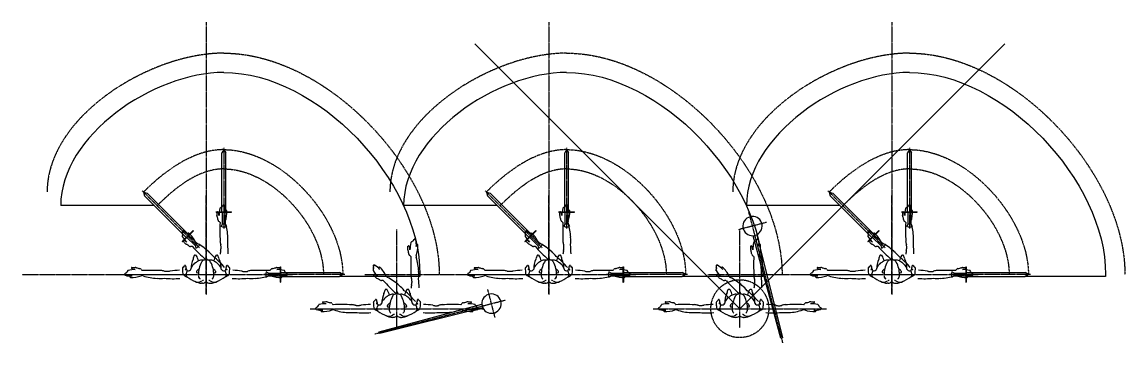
# Model space of a CAD drawing. Header units: millimetres. Extents: x -11892 to 189900, y -209800 to 102617.
# Drawn here: x 42442 to 53876, y 93762 to 97141 of the extents above; entities that cross this region are included whole.
import ezdxf

# ---------------------------------------------------------------- set-up
doc = ezdxf.new("R2010")
doc.units = ezdxf.units.MM
doc.header["$LTSCALE"] = 0.2
doc.linetypes.add('CENTER', pattern=[50.8, 31.75, -6.35, 6.35, -6.35])
doc.linetypes.add('PHANTOM', pattern=[63.5, 31.75, -6.35, 6.35, -6.35, 6.35, -6.35])
for name, color, linetype in [('center', 3, 'CENTER'), ('continus', 6, 'Continuous'), ('fine', 5, 'Continuous'), ('phantom', 5, 'PHANTOM')]:
    doc.layers.add(name, color=color, linetype=linetype)

# ---------------------------------------------------------------- blocks, each defined once
blk = doc.blocks.new('sword-800mm')
at = {"layer": 'center'}
blk.add_line((0, 665), (0, -175), dxfattribs=at)
at = {"layer": 'continus'}
for p, q in [((0, 645), (-20, 610)), ((-20, 0), (-20, 610)), ((0, 645), (20, 610)), ((20, 0), (20, 610)), ((-80, -5), (-80, 0)), ((-80, 0), (80, 0)), ((80, -5), (80, 0)), ((-80, -5), (80, -5)), ((-15, -125), (-15, -5)), ((15, -125), (15, -5)), ((-15, -125), (-29, -150)), ((-15, -125), (15, -125)), ((15, -125), (29, -150))]:
    blk.add_line(p, q, dxfattribs=at)
blk.add_arc((0, -65), 90, 250.8942, 289.1058, dxfattribs=at)
blk = doc.blocks.new('point')
at = {"layer": 'fine'}
h = blk.add_hatch(color=256, dxfattribs=at)
edge = h.paths.add_edge_path()
edge.add_arc((0, 0), 5, 0, 360)
at = {"layer": 'center'}
for p, q in [((7, 0), (-7, 0)), ((0, 7), (0, -7))]:
    blk.add_line(p, q, dxfattribs=at)
blk.add_point((0, 0), dxfattribs=at)
blk = doc.blocks.new('human-top')
at = {"layer": 'center'}
for p, q in [((0, 900), (0, -900)), ((-200, 0), (820, 0))]:
    blk.add_line(p, q, dxfattribs=at)
at = {"layer": 'continus'}
for p, q in [((-2, 842), (5, 842)), ((450, 240), (445, 245)), ((-90, 37), (-90, 46)), ((-90, -37), (-90, -46)), ((720, -188), (720, -181)), ((720, -188), (720, -181)), ((-2, -842), (5, -842))]:
    blk.add_line(p, q, dxfattribs=at)
for centre, radius, start, end in [((216, 782), 231, 165.9745, 183.6791), ((216, 782), 231, 165.9746, 183.6791), ((-2, 836), 6.31, 90, 165.9759), ((-2, 836), 6.31, 90, 165.9759), ((5, 838), 4.83, 32.1212, 90), ((5, 838), 4.83, 32.1212, 90), ((-106, 767), 137, 26.9098, 32.1223), ((-106, 767), 137, 26.9098, 32.1223), ((29, 836), 15.2, 206.91, 240.977), ((29, 836), 15.2, 206.91, 240.977), ((-94, 614), 239, 55.7868, 60.9769), ((-94, 614), 239, 55.7868, 60.9769), ((37, 807), 5.87, 12.721, 55.7871), ((37, 807), 5.87, 12.721, 55.7871), ((-321, 726), 373, 1.1757, 12.7198), ((-321, 726), 373, 1.1756, 12.7198), ((255, 769), 285, 177.0859, 199.8209), ((255, 769), 285, 177.0859, 199.8209), ((-25, 783), 4.25, 118.555, 177.085), ((-25, 783), 4.25, 118.555, 177.085), ((55, 636), 172, 115.9306, 118.5557), ((55, 636), 172, 115.9306, 118.5557), ((-18, 787), 3.91, 0, 115.9312), ((-18, 787), 3.91, 0, 115.9312), ((211, 722), 159, 165.2663, 175.8749), ((211, 722), 159, 165.2663, 175.8749), ((42, 690), 20.4, 306.9661, 350.0241), ((42, 690), 20.4, 306.9661, 350.0241), ((63, 761), 6.9, 133.485, 165.2666), ((63, 761), 6.9, 133.485, 165.2666), ((166, 652), 157, 129.2213, 133.4848), ((166, 652), 157, 129.2213, 133.4848), ((290, 646), 232, 160.6566, 170.0241), ((290, 646), 232, 160.6566, 170.0241), ((69, 771), 2.62, 0, 129.2242), ((69, 771), 2.62, 0, 129.2242), ((276, 757), 204, 176.0288, 186.5823), ((48, 731), 24.1, 340.6562, 6.5821), ((471, 489), 511, 161.3776, 177.8507), ((471, 489), 511, 161.3776, 177.8507), ((-42, 662), 30.7, 341.3776, 19.821), ((-42, 662), 30.7, 341.3776, 19.821), ((119, 587), 108, 126.9656, 135.7936), ((119, 587), 108, 126.9655, 135.7936), ((-1979, 569), 2022, 357.1659, 2.6419), ((-1979, 569), 2022, 357.1659, 2.6419), ((257, 470), 298, 172.6935, 187.3064), ((257, 470), 298, 172.6936, 187.3065), ((-80, 476), 122, 340.0834, 356.821), ((957, 340), 1000, 174.6903, 183.9891), ((-755, 245), 800, 2.1998, 9.1339), ((92, 171), 116, 150.0525, 153.8311), ((13, 217), 24.5, 95.5629, 150.0528), ((64, -137), 382, 90, 97.8485), ((64, 230), 15.5, 24.8695, 90.8805), ((101, 247), 25.5, 204.8701, 249.8124), ((194, 376), 204, 308.4177, 318.9712), ((594, -69), 373, 122.2802, 133.8243), ((594, -69), 373, 122.2802, 133.8244), ((350, 240), 2.62, 5.7758, 135), ((350, 240), 2.62, 5.7758, 135), ((197, 224), 157, 1.5152, 5.7787), ((197, 224), 157, 1.5152, 5.7787), ((397, 242), 5.87, 79.2128, 122.279), ((397, 242), 5.87, 79.2128, 122.279), ((354, 13), 239, 74.0231, 79.2132), ((354, 13), 239, 74.0231, 79.2132), ((253, 351), 231, 311.3209, 329.0254), ((253, 351), 231, 311.3209, 329.0255), ((424, 258), 15.2, 254.023, 288.09), ((424, 258), 15.2, 254.023, 288.09), ((471, 113), 137, 102.8777, 108.0902), ((471, 113), 137, 102.8777, 108.0902), ((442, 242), 4.83, 45, 102.8788), ((442, 242), 4.83, 45, 102.8788), ((446, 236), 6.31, 329.0241, 45), ((446, 236), 6.31, 329.0241, 45), ((59, 42), 149, 149.7316, 178.3938), ((299, -37), 400, 143.8756, 159.4006), ((40, 177), 68.6, 138.874, 164.7479), ((-6, 186), 21.9, 100.539, 143.8754), ((-4, 108), 100, 74.0198, 93.2825), ((21, 181), 22.6, 32.9481, 83.7525), ((68, 184), 29.7, 161.6294, 247.4398), ((55, 188), 16.4, 105.6561, 160.6731), ((156, -182), 400, 99.2714, 105.2107), ((54, -104), 261, 66.4424, 89.3521), ((25, 53), 111, 36.0313, 68.1978), ((91, 217), 3.88, 274.8699, 0), ((91, 220), 3.54, 0, 69.8101), ((-30, 218), 124, 359.5726, 0.8891), ((-417, -268), 658, 32.6962, 36.0313), ((1655, -1351), 2022, 132.3581, 137.8341), ((1655, -1351), 2022, 132.3581, 137.8341), ((166, 154), 19.9, 246.442, 255.5689), ((89, -146), 290, 68.1264, 75.5693), ((195, 119), 4.32, 11.3044, 68.1265), ((165, 113), 34.8, 347.9191, 11.3039), ((312, 163), 20.4, 144.9759, 188.0339), ((312, 163), 20.4, 144.9759, 188.0339), ((184, 145), 108, 359.2064, 8.0344), ((184, 145), 108, 359.2064, 8.0345), ((105, 308), 232, 324.9759, 334.3434), ((105, 308), 232, 324.9759, 334.3434), ((336, 197), 24.1, 128.4179, 154.3438), ((215, 305), 159, 319.1251, 329.7338), ((215, 305), 159, 319.1251, 329.7338), ((217, 369), 285, 295.1791, 317.9141), ((217, 369), 285, 295.1791, 317.9141), ((346, 228), 6.9, 329.7334, 1.515), ((346, 228), 6.9, 329.7334, 1.515), ((423, 189), 3.91, 19.0688, 135), ((423, 189), 3.91, 19.0688, 135), ((264, 134), 172, 16.4443, 19.0694), ((264, 134), 172, 16.4443, 19.0694), ((425, 182), 4.25, 317.915, 16.445), ((425, 182), 4.25, 317.915, 16.445), ((-24, 42), 65.8, 184.0891, 219.2146), ((-24, -42), 65.8, 140.7854, 175.9109), ((-17, 82), 61.9, 159.4006, 219.7096), ((-78, 31), 17.4, 346.0698, 39.7105), ((-19, 45), 31.7, 114.9501, 146.2911), ((-5, 15), 65.5, 85.7543, 114.9499), ((-4, -204), 284, 62.2383, 90.0555), ((28, 90), 11.2, 74.7677, 141.0863), ((89, 89), 70, 173.2796, 187.4614), ((-1, 42), 66.4, 28.7678, 61.3602), ((109, 10), 42.2, 12.4898, 62.2381), ((85, 55), 60.8, 13.4885, 32.6963), ((93, 277), 204, 283.6101, 300.1065), ((77, 43), 72.4, 347.9161, 21.1135), ((62, 0), 90.1, 0.1884, 12.4898), ((135, -89), 100, 68.8396, 80.7738), ((169, 0), 5, 0.0016, 74.436), ((169, 0), 5, 285.564, 359.9984), ((192, 107), 7.9, 300.106, 347.9183), ((-134, 325), 511, 317.1493, 333.6224), ((-134, 325), 511, 317.1493, 333.6224), ((351, 84), 30.7, 115.179, 153.6224), ((351, 84), 30.7, 115.179, 153.6224), ((59, -42), 149, 181.6062, 210.2684), ((-17, -82), 61.9, 140.2904, 200.5994), ((299, 37), 400, 200.5994, 216.1244), ((-78, -31), 17.4, 320.2895, 13.9302), ((-19, -45), 31.7, 213.7089, 245.0499), ((-5, -15), 65.5, 245.0501, 274.2457), ((-4, 204), 284, 269.9445, 297.7617), ((89, -89), 70, 172.5386, 186.7204), ((28, -90), 11.2, 218.9137, 285.2323), ((-1, -42), 66.4, 298.6398, 331.2322), ((-583, 562), 1000, 311.0109, 320.3097), ((-417, 268), 658, 323.9687, 327.3038), ((109, -10), 42.2, 297.7619, 347.5102), ((85, -55), 60.8, 327.3037, 346.5115), ((93, -277), 204, 59.8935, 76.3899), ((77, -43), 72.4, 338.8865, 12.0839), ((62, 0), 90.1, 347.5102, 359.8116), ((135, 89), 100, 279.2262, 291.1604), ((4, 160), 298, 307.6936, 322.3065), ((4, 160), 298, 307.6935, 322.3064), ((192, -107), 7.9, 12.0817, 59.894), ((165, -113), 34.8, 348.6961, 12.0809), ((608, -137), 24.1, 83.418, 109.3438), ((635, 90), 204, 263.4177, 273.9712), ((40, -177), 68.6, 195.2521, 221.126), ((-6, -186), 21.9, 216.1246, 259.461), ((92, -171), 116, 206.1689, 209.9475), ((-4, -108), 100, 266.7175, 285.9802), ((21, -181), 22.6, 276.2475, 327.0519), ((68, -184), 29.7, 112.5602, 198.3706), ((55, -188), 16.4, 199.3269, 254.3439), ((156, 182), 400, 254.7893, 260.7286), ((54, 104), 261, 270.6479, 293.5576), ((25, -53), 111, 291.8022, 323.9687), ((101, -247), 25.5, 110.1876, 155.1299), ((91, -217), 3.88, 359.9999, 85.1301), ((91, -220), 3.54, 290.1899, 360), ((-30, -218), 124, 359.1109, 0.4274), ((166, -154), 19.9, 104.4311, 113.558), ((89, 146), 290, 284.4307, 291.8736), ((195, -119), 4.32, 291.8735, 348.6956), ((123, -941), 800, 80.8661, 83.5914), ((217, 771), 1000, 269.9404, 275.3097), ((348, 71), 298, 262.6936, 277.3064), ((348, 71), 298, 262.6936, 277.3065), ((354, -266), 122, 93.179, 109.9166), ((447, -2165), 2022, 87.3581, 92.8341), ((447, -2165), 2022, 87.3581, 92.8341), ((367, 285), 511, 272.1493, 288.6224), ((367, 285), 511, 272.1493, 288.6224), ((540, -228), 30.7, 70.179, 108.6224), ((540, -228), 30.7, 70.179, 108.6224), ((464, -67), 108, 314.2064, 323.0344), ((464, -67), 108, 314.2064, 323.0344), ((646, 69), 285, 250.1791, 272.9142), ((646, 69), 285, 250.1791, 272.9142), ((567, -144), 20.4, 99.9759, 143.0339), ((567, -144), 20.4, 99.9759, 143.0339), ((524, 104), 232, 279.9759, 289.3434), ((524, 104), 232, 279.9759, 289.3434), ((600, 25), 159, 274.1251, 284.7338), ((600, 25), 159, 274.1251, 284.7338), ((603, -507), 373, 77.2802, 88.8243), ((603, -507), 373, 77.2802, 88.8244), ((638, -123), 6.9, 284.7334, 316.5151), ((638, -123), 6.9, 284.7334, 316.515), ((530, -20), 157, 316.5152, 320.7788), ((530, -20), 157, 316.5152, 320.7788), ((659, 30), 231, 266.3209, 284.0255), ((659, 30), 231, 266.321, 284.0255), ((649, -117), 2.62, 320.7758, 90), ((649, -117), 2.62, 320.7758, 90), ((661, -211), 4.25, 272.915, 331.445), ((661, -211), 4.25, 272.915, 331.445), ((513, -131), 172, 331.4443, 334.0694), ((513, -131), 172, 331.4443, 334.0694), ((665, -204), 3.91, 334.0688, 90), ((665, -204), 3.91, 334.0688, 90), ((684, -149), 5.87, 34.2129, 77.279), ((684, -149), 5.87, 34.2129, 77.279), ((491, -280), 239, 29.0231, 34.2132), ((491, -280), 239, 29.0231, 34.2132), ((714, -157), 15.2, 209.023, 243.09), ((714, -157), 15.2, 209.023, 243.0901), ((645, -292), 137, 57.8777, 63.0902), ((645, -292), 137, 57.8777, 63.0902), ((714, -188), 6.31, 284.0241, 0), ((714, -188), 6.31, 284.0241, 0), ((715, -181), 4.83, 0, 57.8789), ((715, -181), 4.83, 0, 57.8788), ((957, -340), 1000, 176.0109, 185.3097), ((13, -217), 24.5, 209.9472, 264.4371), ((64, 137), 382, 262.1515, 270), ((-755, -245), 800, 350.8661, 357.8002), ((64, -230), 15.5, 269.1195, 335.1305), ((257, -470), 298, 172.6935, 187.3064), ((257, -470), 298, 172.6936, 187.3065), ((-80, -476), 122, 3.179, 19.9166), ((471, -489), 511, 182.1493, 198.6224), ((471, -489), 511, 182.1493, 198.6224), ((-1979, -569), 2022, 357.3581, 2.8341), ((-1979, -569), 2022, 357.3581, 2.8341), ((255, -769), 285, 160.1791, 182.9141), ((255, -769), 285, 160.1791, 182.9141), ((-42, -662), 30.7, 340.179, 18.6224), ((-42, -662), 30.7, 340.179, 18.6224), ((119, -587), 108, 224.2064, 233.0345), ((119, -587), 108, 224.2064, 233.0344), ((42, -690), 20.4, 9.9759, 53.0339), ((42, -690), 20.4, 9.9759, 53.0339), ((-25, -783), 4.25, 182.915, 241.445), ((-25, -783), 4.25, 182.915, 241.445), ((55, -636), 172, 241.4443, 244.0694), ((55, -636), 172, 241.4443, 244.0694), ((-18, -787), 3.91, 244.0688, 0), ((-18, -787), 3.91, 244.0688, 0), ((216, -782), 231, 176.3209, 194.0255), ((216, -782), 231, 176.3209, 194.0254), ((-321, -726), 373, 347.2802, 358.8243), ((-321, -726), 373, 347.2802, 358.8244), ((211, -722), 159, 184.1251, 194.7338), ((211, -722), 159, 184.1251, 194.7337), ((63, -761), 6.9, 194.7334, 226.515), ((63, -761), 6.9, 194.7334, 226.515), ((166, -652), 157, 226.5152, 230.7787), ((166, -652), 157, 226.5152, 230.7787), ((290, -646), 232, 189.9759, 199.3434), ((290, -646), 232, 189.9759, 199.3434), ((69, -771), 2.62, 230.7758, 0), ((69, -771), 2.62, 230.7758, 0), ((48, -731), 24.1, 353.4179, 19.3438), ((276, -757), 204, 173.4177, 183.9712), ((-2, -836), 6.31, 194.0241, 270), ((-2, -836), 6.31, 194.0241, 270), ((5, -838), 4.83, 270, 327.8789), ((5, -838), 4.83, 270, 327.8788), ((-106, -767), 137, 327.8777, 333.0902), ((-106, -767), 137, 327.8777, 333.0902), ((29, -836), 15.2, 119.023, 153.09), ((29, -836), 15.2, 119.023, 153.09), ((-94, -614), 239, 299.0231, 304.2132), ((-94, -614), 239, 299.0231, 304.2132), ((37, -807), 5.87, 304.2129, 347.279), ((37, -807), 5.87, 304.2129, 347.279)]:
    blk.add_arc(centre, radius, start, end, dxfattribs=at)
for points, start_tangent, end_tangent in [([(35, 372), (33, 382), (31, 393), (30, 403), (30, 414), (32, 424), (34, 434)], (-0.278635, 0.960397), (0.261206, 0.965283)), ([(35, 372), (33, 382), (31, 393), (30, 403), (30, 414), (32, 424), (34, 434)], (-0.278635, 0.960397), (0.26101, 0.965336)), ([(51, 204), (51, 206), (51, 208), (51, 209), (50, 211), (49, 212), (47, 213)], (0.300419, 0.953807), (-0.969176, 0.24637)), ([(51, 204), (52, 206), (53, 208), (54, 210), (54, 212), (54, 214), (53, 217)], (0.675025, 0.737795), (-0.343451, 0.93917)), ([(51, -204), (51, -206), (51, -208), (51, -209), (50, -211), (49, -212), (47, -213)], (0.300419, -0.953807), (-0.969176, -0.24637)), ([(51, -204), (52, -206), (53, -208), (54, -210), (54, -212), (54, -214), (53, -217)], (0.675025, -0.737795), (-0.343451, -0.93917)), ([(250, -151), (260, -153), (270, -155), (281, -156), (291, -155), (302, -154), (312, -152)], (0.960397, -0.278635), (0.965285, 0.2612)), ([(250, -151), (260, -153), (270, -155), (281, -156), (291, -155), (302, -154), (312, -152)], (0.960397, -0.278635), (0.965335, 0.261013)), ([(35, -372), (33, -382), (31, -393), (30, -403), (30, -414), (32, -424), (34, -434)], (-0.278635, -0.960397), (0.261206, -0.965283)), ([(35, -372), (33, -382), (31, -393), (30, -403), (30, -414), (32, -424), (34, -434)], (-0.278635, -0.960397), (0.26101, -0.965336))]:
    blk.add_spline(points, degree=3, dxfattribs=dict(at, start_tangent=start_tangent, end_tangent=end_tangent))
at = {"layer": 'continus', "xscale": -1, "rotation": 180}
for p in [(0, 842), (0, 208)]:
    blk.add_blockref('point', p, dxfattribs=at)
at = {"layer": 'continus', "rotation": 135}
blk.add_blockref('point', (449, 241), dxfattribs=at)
at = {"layer": 'continus'}
for p in [(0, -208), (720, -184), (0, -842)]:
    blk.add_blockref('point', p, dxfattribs=at)
blk = doc.blocks.new('rod-1300')
at = {"layer": 'center'}
for p, q in [((0, -1050), (0, 350)), ((150, 200), (-150, 200))]:
    blk.add_line(p, q, dxfattribs=at)
at = {"layer": 'continus'}
for p, q in [((-10, -1000), (-19, 102)), ((-19, 102), (19, 102)), ((19, 102), (10, -1000)), ((10, -1000), (-10, -1000))]:
    blk.add_line(p, q, dxfattribs=at)
blk.add_arc((0, 200), 100, 281.0591, 258.9409, dxfattribs=at)
blk.add_blockref('point', (0, 0), dxfattribs=at)
blk = doc.blocks.new('effective-attack-area-party')
at = {"layer": 'center'}
for p, q in [((-3554, 2617), (-3554, -207)), ((0, 2617), (0, -207)), ((3554, 2617), (3554, -207)), ((-5462, 0), (-3646, 0)), ((-1908, 0), (-92, 0)), ((1646, 0), (3462, 0))]:
    blk.add_line(p, q, dxfattribs=at)
at = {"layer": 'continus', "transparency": 33554687}
for q in [(-767, 2391), (4725, 2391)]:
    blk.add_line((1979, -354), q, dxfattribs=at)
at = {"layer": 'continus'}
for p, q in [((-4089, 714), (-5061, 714)), ((-535, 714), (-1506, 714)), ((3019, 714), (2048, 714)), ((-1337, 0), (-1337, -20)), ((2217, 0), (2217, -20)), ((5771, 0), (5771, -20)), ((-1337, -20), (-2171, -20)), ((2217, -20), (1383, -20)), ((5771, -20), (4937, -20))]:
    blk.add_line(p, q, dxfattribs=at)
at = {"layer": 'continus', "end_tangent": (0, -1)}
for points, start_tangent in [([(-3370, 2095), (-5061, 714)], (-1, 0)), ([(-3370, 2095), (-1337, 0)], (1, 0)), ([(184, 2095), (-1506, 714)], (-1, 0)), ([(184, 2095), (2217, 0)], (1, 0)), ([(3738, 2095), (2048, 714)], (-1, 0)), ([(3738, 2095), (5771, 0)], (1, 0))]:
    blk.add_spline(points, degree=3, dxfattribs=dict(at, start_tangent=start_tangent))
at = {"layer": 'phantom', "transparency": 33554687}
blk.add_circle((1979, -354), 300, dxfattribs=at)
at = {"layer": 'phantom'}
for points, start_tangent, end_tangent in [([(-3370, 2295), (-5202, 856)], (-1, 0), (0, -1)), ([(-3370, 2295), (-1137, 0)], (1, 0), (0, -1)), ([(184, 2295), (-1648, 856)], (-1, 0), (0, -1)), ([(184, 2295), (2417, 0)], (1, 0), (0, -1)), ([(3738, 2295), (1906, 856)], (-1, 0), (0, -1)), ([(3738, 2295), (5971, 0)], (1, 0), (0, -1)), ([(-3370, 1295), (-4202, 856)], (-1, 0), (-0.707107, -0.707107)), ([(-3370, 1295), (-2137, 0)], (1, 0), (0, -1)), ([(184, 1295), (-648, 856)], (-1, 0), (-0.707107, -0.707107)), ([(184, 1295), (1417, 0)], (1, 0), (0, -1)), ([(3738, 1295), (2906, 856)], (-1, 0), (-0.707107, -0.707107)), ([(3738, 1295), (4971, 0)], (1, 0), (0, -1)), ([(-3370, 1095), (-4061, 714)], (-1, 0), (-0.707107, -0.707107)), ([(-3370, 1095), (-2337, 0)], (1, 0), (0, -1)), ([(184, 1095), (-506, 714)], (-1, 0), (-0.707107, -0.707107)), ([(184, 1095), (1217, 0)], (1, 0), (0, -1)), ([(3738, 1095), (3048, 714)], (-1, 0), (-0.707107, -0.707107)), ([(3738, 1095), (4771, 0)], (1, 0), (0, -1))]:
    blk.add_spline(points, degree=3, dxfattribs=dict(at, start_tangent=start_tangent, end_tangent=end_tangent))
at = {"layer": 'continus'}
for name, p, rotation in [('sword-800mm', (-3370, 650), 360), ('sword-800mm', (184, 650), 360), ('sword-800mm', (3738, 650), 360), ('sword-800mm', (-3746, 399), 44.99999999999999), ('sword-800mm', (-192, 399), 44.99999999999999), ('sword-800mm', (3362, 399), 44.99999999999999), ('human-top', (-3554, 0), 90), ('human-top', (0, 0), 90), ('human-top', (3554, 0), 90), ('rod-1300', (2161, 309), 14.55766884862215), ('human-top', (-1575, -354), 90), ('human-top', (1979, -354), 90), ('sword-800mm', (-2782, 0), 270), ('sword-800mm', (772, 0), 270), ('sword-800mm', (4326, 0), 270), ('rod-1300', (-789, -352), 284.5576688486222)]:
    blk.add_blockref(name, p, dxfattribs=dict(at, rotation=rotation))

msp = doc.modelspace()

# ---------------------------------------------------------------- block references
at = {"layer": 'continus', "transparency": 33554687}
msp.add_blockref('effective-attack-area-party', (47904.1, 94523.5), dxfattribs=at)

doc.saveas('drawing.dxf')
